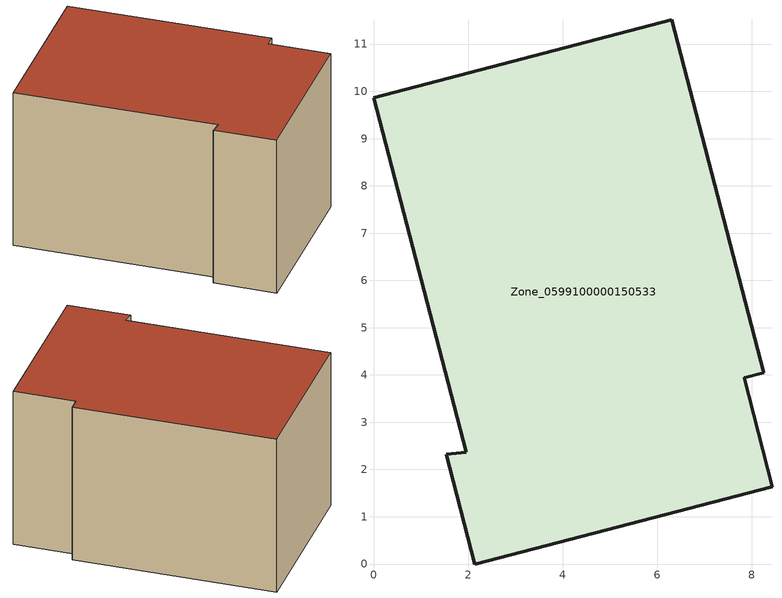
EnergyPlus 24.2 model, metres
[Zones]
Zone_0599100000150533
 floor ground (C_G): 1.54,2.32 1.96,2.37 0,9.87 6.31,11.51 8.26,4.05 7.84,3.94 8.43,1.64 2.14,0 z3.2
 wall outside (C_F): 1.96,2.37 1.54,2.32 2.14,0 8.43,1.64 7.84,3.94 8.26,4.05 6.31,11.51 0,9.87 1.96,2.37 z3.2:9.56
 roof outside (C_R): 6.31,11.51 0,9.87 1.96,2.37 1.54,2.32 2.14,0 8.43,1.64 7.84,3.94 8.26,4.05 z9.56
[BUILDING]
Pand.0599100000150533: North Axis=0; Terrain=City; Loads Convergence Tolerance Value=0.04; Temperature Convergence Tolerance Value=0.4; Solar Distribution=FullExterior; Maximum Number of Warmup Days=25; Minimum Number of Warmup Days=1
[Site:Location]
Rotterdam.The.Hague.AP_ZH_NLD Design_Conditions: Latitude=51.96; Longitude=4.45; Time Zone=1; Elevation=-4.5
[SITE:GROUNDTEMPERATURE:BUILDINGSURFACE]
18, 18, 18, 18, 18, 18, 18, 18, 18, 18, 18, 18
[MATERIAL] Thermal Absorptance=0.9; Solar Absorptance=0.7; Visible Absorptance=0.7
Name | Roughness | Thickness | Conductivity | Density | Specific Heat
G.TI.1946-1964 | MediumSmooth | 0.15 | 1 | 540 | 1210
F.TI.1946-1964 | Rough | 0.3 | 0.857143 | 1920 | 840
R.TI.1946-1964 | MediumRough | 0.2 | 0.277778 | 1500 | 1000
[CONSTRUCTION]
C_G: G.TI.1946-1964
C_F: F.TI.1946-1964
C_R: R.TI.1946-1964
[ZONE]
Zone_0599100000150533: Type=1; Multiplier=1; Ceiling Height=Autocalculate; Volume=Autocalculate; Floor Area=autocalculate; Part of Total Floor Area=Yes
[ZONEINFILTRATION:DESIGNFLOWRATE]
Infil_Zone_0599100000150533: Zone or ZoneList or Space or SpaceList=Zone_0599100000150533; Schedule=AlwaysOn; Design Flow Rate Calculation Method=Flow/Area; Flow Rate per Floor Area=0.003; Constant Term Coefficient=1; Temperature Term Coefficient=0; Velocity Term Coefficient=0; Velocity Squared Term Coefficient=0
[HVACTEMPLATE:ZONE:IDEALLOADSAIRSYSTEM]
Zone_0599100000150533: Maximum Heating Supply Air Temperature=50; Minimum Cooling Supply Air Temperature=13; Maximum Heating Supply Air Humidity Ratio=0.0156; Minimum Cooling Supply Air Humidity Ratio=0.0077; Heating Limit=NoLimit; Cooling Limit=NoLimit; Dehumidification Control Type=ConstantSensibleHeatRatio; Cooling Sensible Heat Ratio=0.7; Dehumidification Setpoint=60; Humidification Control Type=None; Humidification Setpoint=30; Outdoor Air Method=None; Outdoor Air Flow Rate per Person=0.00944; Outdoor Air Flow Rate per Zone Floor Area=0; Outdoor Air Flow Rate per Zone=0; Demand Controlled Ventilation Type=None; Outdoor Air Economizer Type=NoEconomizer; Heat Recovery Type=None; Sensible Heat Recovery Effectiveness=0.7; Latent Heat Recovery Effectiveness=0.65
[ZONECONTROL:THERMOSTAT]
ThermostatControl_Zone_0599100000150533: Zone or ZoneList=Zone_0599100000150533; Control Type Schedule=DualSetpointControlType; Control 1=Thermostat_Zone_0599100000150533; Temperature Difference Between Cutout And Setpoint=0
[THERMOSTATSETPOINT:DUALSETPOINT]
Thermostat_Zone_0599100000150533: Heating Setpoint Temperature Schedule=HeatingSetpoint_Zone_0599100000150533; Cooling Setpoint Temperature Schedule=CoolingSetpoint_Zone_0599100000150533
[SCHEDULE:COMPACT]
HeatingSetpoint_Zone_0599100000150533: Through: 12/31, For: AllDays, Until: 24:00, 21
CoolingSetpoint_Zone_0599100000150533: Through: 12/31, For: AllDays, Until: 24:00, 24
DualSetpointControlType: Through: 12/31, For: AllDays, Until: 24:00, 4
AlwaysOn: Through: 12/31, For: AllDays, Until: 24:00, 1
